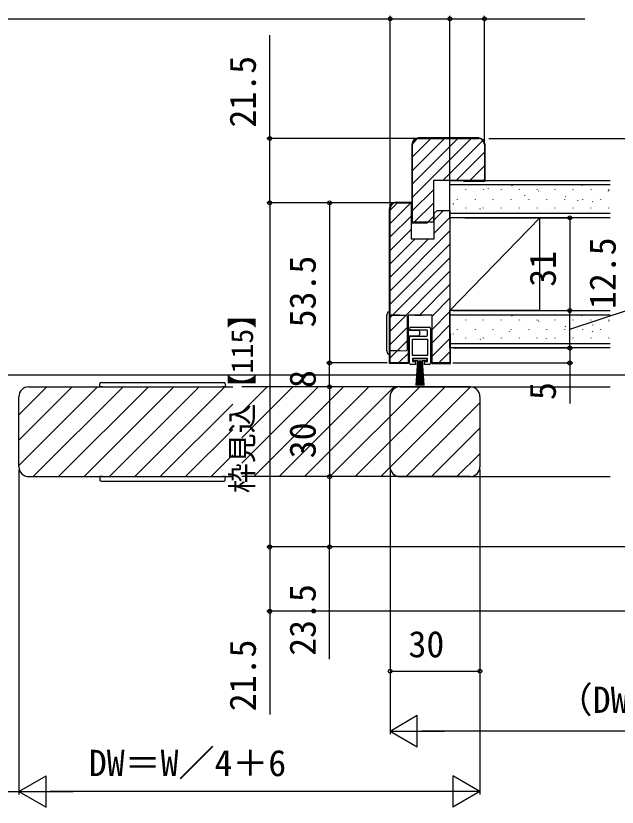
# Model space of a CAD drawing. Units: millimetres, scale not verified. Extents: x -525 to 525, y -783 to 779.
# Drawn here: x 136.1 to 337, y 193.7 to 458.1 of the extents above; entities that cross this region are included whole.
import ezdxf
from ezdxf.enums import TextEntityAlignment as Align

# ---------------------------------------------------------------- set-up
doc = ezdxf.new("R2010")
doc.units = ezdxf.units.MM
doc.header["$LTSCALE"] = 4
for name, color, linetype in [('0-5_YKK_12', 2, 'Continuous'), ('0-6_YKK_13', 4, 'Continuous'), ('0-8_YKK_D', 6, 'Continuous'), ('0-A_YSS_K', 3, 'Continuous'), ('0-B_YSS_KE', 3, 'Continuous')]:
    doc.layers.add(name, color=color, linetype=linetype)
doc.styles.add('ＭＳ ゴシック', font='')
doc.styles.get('ＭＳ ゴシック').set_extended_font_data('MS Gothic')

msp = doc.modelspace()

# ---------------------------------------------------------------- linework, layer by layer
at = {"layer": '0-5_YKK_12'}
for p, q in [((-199.848, 338.118), (473.522, 338.118)), ((137.138, 324.765), (146.491, 334.118)), ((137.138, 316.28), (154.976, 334.118)), ((137.138, 307.795), (163.461, 334.118)), ((140.438, 334.118), (208.638, 334.118)), ((141.947, 304.118), (171.947, 334.118)), ((150.432, 304.118), (180.432, 334.118)), ((158.917, 304.118), (188.917, 334.118)), ((167.403, 304.118), (197.403, 334.118)), ((175.888, 304.118), (205.888, 334.118)), ((287.838, 334.118), (211.638, 334.118)), ((211.638, 325.633), (220.123, 334.118)), ((211.638, 317.148), (228.609, 334.118)), ((211.638, 308.662), (237.094, 334.118)), ((215.579, 304.118), (245.579, 334.118)), ((224.064, 304.118), (254.064, 334.118)), ((232.55, 304.118), (262.55, 334.118)), ((241.035, 304.118), (271.035, 334.118)), ((249.52, 304.118), (279.52, 334.118)), ((258.006, 304.118), (288.002, 334.114)), ((264.438, 334.118), (334.638, 334.118)), ((137.138, 307.418), (137.138, 330.818)), ((261.138, 307.418), (261.138, 330.818)), ((291.138, 330.818), (291.138, 307.418)), ((184.373, 304.118), (208.638, 328.383)), ((266.491, 304.118), (291.138, 328.765)), ((274.976, 304.118), (291.138, 320.28)), ((192.858, 304.118), (208.638, 319.898)), ((201.344, 304.118), (208.638, 311.413)), ((283.461, 304.118), (291.138, 311.795)), ((140.438, 304.118), (208.638, 304.118)), ((287.838, 304.118), (211.638, 304.118)), ((264.438, 304.118), (334.638, 304.118))]:
    msp.add_line(p, q, dxfattribs=at)
for centre, start, end in [((140.438, 330.818), 90, 180), ((264.438, 330.818), 90, 180), ((287.838, 330.818), 0, 90), ((140.438, 307.418), 180, 270), ((264.438, 307.418), 180, 270), ((287.838, 307.418), 270, 0)]:
    msp.add_arc(centre, 3.3, start, end, dxfattribs=at)
at = {"layer": '0-6_YKK_13'}
for p, q in [((260.271, 358.91), (259.938, 357.868)), ((259.938, 357.868), (259.938, 357.612)), ((259.938, 357.612), (259.938, 346.625)), ((260.938, 359.118), (260.557, 359.118)), ((260.938, 345.118), (260.938, 359.118)), ((264.397, 358.066), (260.938, 358.066)), ((266.633, 357.919), (260.938, 358.018)), ((264.662, 357.953), (264.573, 357.997)), ((266.938, 357.614), (266.633, 357.919)), ((269.388, 358.118), (271.638, 358.118)), ((266.938, 355.118), (266.938, 353.111)), ((266.938, 353.111), (270.643, 353.054)), ((268.138, 354.118), (274.138, 354.118)), ((273.338, 353.118), (268.138, 353.118)), ((270.938, 352.754), (270.938, 351.483)), ((273.638, 351.418), (273.638, 352.818)), ((274.638, 353.618), (274.638, 342.118)), ((270.643, 351.183), (266.938, 351.118)), ((267.638, 342.118), (267.638, 350.618)), ((268.138, 351.118), (273.338, 351.118)), ((268.638, 350.118), (273.638, 350.118)), ((268.638, 344.618), (268.638, 350.118)), ((273.638, 350.118), (273.638, 344.618)), ((259.938, 346.625), (259.938, 346.368)), ((266.633, 346.318), (266.938, 346.623)), ((266.938, 346.623), (266.938, 346.866)), ((259.938, 346.368), (260.271, 345.327)), ((260.557, 345.118), (260.938, 345.118)), ((260.938, 346.218), (266.633, 346.318)), ((264.397, 346.171), (260.938, 346.171)), ((264.662, 346.283), (264.573, 346.239)), ((273.638, 344.618), (268.638, 344.618)), ((164.138, 334.118), (164.201, 335.149)), ((165.136, 334.118), (164.138, 334.118)), ((164.7, 335.618), (205.576, 335.618)), ((165.136, 334.118), (205.14, 334.118)), ((164.138, 304.118), (164.201, 303.088)), ((165.136, 304.118), (164.138, 304.118)), ((165.136, 304.118), (205.14, 304.118)), ((185.138, 304.118), (185.138, 304.113)), ((164.7, 302.618), (205.576, 302.618))]:
    msp.add_line(p, q, dxfattribs=at)
for points in [[(264.573, 357.997), (264.506, 358.029), (264.443, 358.054), (264.397, 358.065)], [(266.938, 346.866), (266.938, 357.371), (266.938, 357.614)], [(264.573, 346.239), (264.506, 346.208), (264.443, 346.182), (264.397, 346.172)], [(274.138, 341.618), (272.638, 341.618), (272.638, 342.618), (273.638, 342.618), (273.638, 343.618), (268.638, 343.618), (268.638, 342.618), (269.638, 342.618), (269.638, 341.618), (268.138, 341.618)], [(268.888, 343.618), (273.388, 343.618), (273.388, 342.818), (271.888, 342.818), (272.388, 334.618)], [(269.888, 334.618), (270.388, 342.818), (268.888, 342.818), (268.888, 343.618)], [(270.1, 334.618), (270.528, 342.818), (270.488, 342.818)], [(270.312, 334.618), (270.668, 342.818), (270.628, 342.818)], [(270.523, 334.618), (270.808, 342.818), (270.768, 342.818)], [(270.735, 334.618), (270.948, 342.818), (270.908, 342.818)], [(270.962, 334.618), (271.088, 342.818), (271.048, 342.818)], [(271.228, 342.818), (271.188, 342.818), (271.314, 334.618)], [(271.368, 342.818), (271.328, 342.818), (271.541, 334.618)], [(271.508, 342.818), (271.468, 342.818), (271.753, 334.618)], [(271.648, 342.818), (271.608, 342.818), (271.965, 334.618)], [(271.788, 342.818), (271.748, 342.818), (272.176, 334.618)], [(206.075, 335.149), (206.138, 334.118), (205.14, 334.118)], [(206.075, 303.088), (206.138, 304.118), (205.14, 304.118)]]:
    msp.add_lwpolyline(points, dxfattribs=at)
for centre, radius, start, end in [((260.557, 358.818), 0.3, 90, 162.25533), ((268.138, 353.618), 0.5, 90, 270), ((270.638, 352.754), 0.3, 0, 89), ((273.338, 352.818), 0.3, 0, 90), ((274.138, 353.618), 0.5, 0, 90), ((268.138, 350.618), 0.5, 90, 180), ((270.638, 351.483), 0.3, 271, 0), ((273.338, 351.418), 0.3, 270, 0), ((260.557, 345.418), 0.3, 197.74467, 270), ((268.138, 342.118), 0.5, 180, 270), ((274.138, 342.118), 0.5, 270, 0), ((164.7, 335.118), 0.5, 90, 176.5), ((205.576, 335.118), 0.5, 3.5, 90), ((164.7, 303.118), 0.5, 183.5, 270), ((205.576, 303.118), 0.5, 270, 356.5)]:
    msp.add_arc(centre, radius, start, end, dxfattribs=at)
at = {"layer": '0-8_YKK_D'}
for p, q in [((261.138, 392.118), (261.138, 458.118)), ((261.138, 394.618), (261.138, 458.118)), ((281.138, 394.118), (281.138, 458.118)), ((281.138, 394.118), (281.138, 458.118)), ((292.638, 416.118), (292.638, 458.118)), ((9.138, 457.118), (261.138, 457.118)), ((261.138, 457.118), (281.138, 457.118)), ((269.638, 417.117), (219.938, 417.117)), ((294.138, 417.118), (514.522, 417.118)), ((262.138, 395.618), (219.938, 395.618)), ((262.138, 395.618), (219.938, 395.618)), ((220.938, 395.618), (220.938, 280.618)), ((262.138, 395.618), (239.938, 395.618)), ((240.938, 395.618), (240.938, 342.118)), ((286.138, 390.618), (322.138, 390.618)), ((321.138, 390.618), (321.138, 359.618)), ((283.138, 359.618), (322.138, 359.618)), ((283.138, 359.618), (322.138, 359.618)), ((321.138, 347.118), (321.138, 359.618)), ((282.338, 347.118), (322.138, 347.118)), ((283.138, 347.118), (322.138, 347.118)), ((260.138, 342.118), (239.938, 342.118)), ((260.138, 342.118), (239.938, 342.118)), ((240.938, 334.118), (240.938, 342.118)), ((282.138, 342.118), (322.138, 342.118)), ((269.05, 334.118), (239.938, 334.118)), ((268.326, 334.118), (239.938, 334.118)), ((240.938, 334.118), (240.938, 304.118)), ((137.138, 306.418), (137.138, 197.919)), ((137.138, 306.418), (137.138, 197.919)), ((263.992, 304.118), (239.938, 304.118)), ((263.992, 304.118), (239.938, 304.118)), ((240.938, 304.118), (240.938, 280.618)), ((261.138, 306.418), (261.138, 218.118)), ((261.138, 306.418), (261.138, 238.118)), ((291.138, 306.418), (291.138, 197.919)), ((291.138, 306.418), (291.138, 238.118)), ((411.638, 280.618), (219.938, 280.618)), ((411.638, 280.618), (219.938, 280.618)), ((411.638, 280.618), (239.938, 280.618)), ((240.938, 243.142), (240.938, 280.618)), ((419.138, 259.119), (219.938, 259.119)), ((261.138, 239.118), (291.138, 239.118)), ((261.138, 219.118), (270.231, 224.368)), ((270.231, 213.868), (270.231, 224.368)), ((261.138, 219.118), (270.231, 213.868)), ((261.138, 219.118), (279.325, 219.118)), ((403.638, 219.118), (271.638, 219.118)), ((137.138, 198.919), (146.231, 204.169)), ((146.231, 193.669), (146.231, 204.169)), ((291.138, 198.919), (282.045, 204.169)), ((282.045, 204.169), (282.045, 193.669)), ((133.138, 198.919), (137.138, 198.919)), ((137.138, 198.919), (146.231, 193.669)), ((137.138, 198.919), (155.325, 198.919)), ((280.638, 198.919), (147.638, 198.919)), ((291.138, 198.919), (272.952, 198.919)), ((291.138, 198.919), (282.045, 193.669))]:
    msp.add_line(p, q, dxfattribs=at)
for points in [[(281.138, 457.118), (292.638, 457.118), (326.188, 457.118)], [(220.938, 395.618), (220.938, 417.117), (220.938, 451.622)], [(321.138, 353.368), (341.138, 359.968), (341.138, 390.968)], [(321.138, 347.118), (321.138, 342.118), (321.138, 328.614)], [(220.938, 280.618), (220.938, 259.119), (220.938, 224.615)]]:
    msp.add_lwpolyline(points, dxfattribs=at)
for centre in [(261.138, 457.118), (261.138, 457.118), (281.138, 457.118), (281.138, 457.118), (292.638, 457.118), (220.938, 417.117), (220.938, 395.618), (220.938, 395.618), (240.938, 395.618), (321.138, 390.618), (321.138, 359.618), (321.138, 359.618), (321.138, 347.118), (321.138, 347.118), (240.938, 342.118), (240.938, 342.118), (321.138, 342.118), (240.938, 334.118), (240.938, 334.118), (240.938, 304.118), (240.938, 304.118), (220.938, 280.618), (220.938, 280.618), (240.938, 280.618), (220.938, 259.119), (261.138, 239.118), (291.138, 239.118)]:
    msp.add_circle(centre, 0.637, dxfattribs=at)
at = {"layer": '0-A_YSS_K'}
for p, q in [((268.638, 410.976), (274.78, 417.117)), ((268.638, 406.485), (279.27, 417.117)), ((268.638, 401.995), (283.76, 417.117)), ((268.638, 397.505), (288.25, 417.117)), ((268.676, 415.503), (270.252, 417.08)), ((278.74, 403.117), (292.102, 416.479)), ((283.23, 403.117), (292.638, 412.525)), ((287.721, 403.117), (292.638, 408.035)), ((281.138, 403.118), (334.638, 403.118)), ((292.211, 403.117), (292.638, 403.545)), ((268.638, 393.015), (275.638, 400.015)), ((334.638, 401.618), (281.138, 401.618)), ((286.385, 399.961), (286.385, 400.061)), ((292.365, 399.961), (292.365, 400.061)), ((293.981, 400.466), (293.975, 400.485)), ((298.345, 399.961), (298.345, 400.061)), ((301.859, 401.251), (301.749, 401.418)), ((304.325, 399.961), (304.325, 400.061)), ((310.305, 399.961), (310.305, 400.061)), ((310.865, 399.482), (310.755, 399.649)), ((311.397, 399.421), (311.39, 399.44)), ((316.285, 399.961), (316.285, 400.061)), ((316.655, 400.619), (316.648, 400.638)), ((322.265, 399.961), (322.265, 400.061)), ((325.318, 401.323), (325.208, 401.49)), ((328.245, 399.961), (328.245, 400.061)), ((334.07, 399.575), (334.064, 399.593)), ((334.325, 399.554), (334.214, 399.721)), ((334.225, 399.961), (334.225, 400.061)), ((283.499, 397.976), (283.493, 397.995)), ((283.635, 396.731), (283.635, 396.831)), ((288.724, 399.268), (288.717, 399.287)), ((289.615, 396.731), (289.615, 396.831)), ((295.595, 396.731), (295.595, 396.831)), ((301.575, 396.731), (301.575, 396.831)), ((306.173, 398.129), (306.166, 398.148)), ((307.555, 396.731), (307.555, 396.831)), ((313.535, 396.731), (313.535, 396.831)), ((319.515, 396.731), (319.515, 396.831)), ((319.872, 397.713), (319.761, 397.88)), ((325.495, 396.731), (325.495, 396.831)), ((328.846, 398.283), (328.839, 398.301)), ((331.475, 396.731), (331.475, 396.831)), ((261.138, 393.199), (263.558, 395.618)), ((261.138, 388.709), (268.048, 395.618)), ((269.23, 389.117), (275.638, 395.525)), ((282.368, 395.184), (282.258, 395.35)), ((295.924, 394.98), (295.918, 394.998)), ((301.182, 396.177), (301.175, 396.196)), ((318.598, 395.133), (318.591, 395.152)), ((323.855, 396.331), (323.849, 396.35)), ((328.878, 395.945), (328.768, 396.111)), ((275.838, 389.938), (279.018, 393.118)), ((281.138, 392.118), (334.638, 392.118)), ((286.385, 393.881), (286.385, 393.981)), ((290.7, 393.688), (290.693, 393.706)), ((291.375, 393.415), (291.264, 393.581)), ((292.365, 393.881), (292.365, 393.981)), ((298.345, 393.881), (298.345, 393.981)), ((304.325, 393.881), (304.325, 393.981)), ((310.305, 393.881), (310.305, 393.981)), ((313.373, 393.841), (313.367, 393.86)), ((316.285, 393.881), (316.285, 393.981)), ((322.265, 393.881), (322.265, 393.981)), ((328.245, 393.881), (328.245, 393.981)), ((334.225, 393.881), (334.225, 393.981)), ((261.138, 384.218), (268.138, 391.218)), ((273.721, 389.117), (275.638, 391.035)), ((275.838, 385.448), (281.138, 390.748)), ((281.138, 390.618), (281.138, 359.618)), ((311.138, 390.618), (281.138, 390.618)), ((261.138, 379.728), (268.138, 386.728)), ((261.138, 366.258), (281.138, 386.258)), ((261.138, 375.238), (269.518, 383.618)), ((261.138, 370.748), (274.008, 383.618)), ((261.138, 361.768), (281.138, 381.768)), ((261.138, 357.278), (281.138, 377.278)), ((261.138, 352.788), (281.138, 372.788)), ((270.959, 358.118), (281.138, 368.297)), ((275.138, 357.807), (281.138, 363.807)), ((275.138, 353.317), (281.138, 359.317)), ((311.138, 359.618), (281.138, 359.618)), ((281.138, 347.118), (281.138, 359.618)), ((334.638, 358.118), (281.138, 358.118)), ((282.138, 359.618), (334.638, 359.618)), ((301.859, 357.751), (301.749, 357.918)), ((316.655, 357.119), (316.648, 357.138)), ((325.318, 357.823), (325.208, 357.99)), ((275.138, 348.827), (281.138, 354.827)), ((283.499, 354.476), (283.493, 354.495)), ((286.385, 356.461), (286.385, 356.561)), ((288.724, 355.768), (288.717, 355.787)), ((292.365, 356.461), (292.365, 356.561)), ((293.981, 356.966), (293.975, 356.985)), ((298.345, 356.461), (298.345, 356.561)), ((304.325, 356.461), (304.325, 356.561)), ((306.173, 354.629), (306.166, 354.648)), ((310.305, 356.461), (310.305, 356.561)), ((310.865, 355.982), (310.755, 356.149)), ((311.397, 355.921), (311.39, 355.94)), ((316.285, 356.461), (316.285, 356.561)), ((319.872, 354.213), (319.761, 354.38)), ((322.265, 356.461), (322.265, 356.561)), ((328.245, 356.461), (328.245, 356.561)), ((328.846, 354.783), (328.839, 354.801)), ((334.07, 356.075), (334.064, 356.093)), ((334.325, 356.054), (334.214, 356.221)), ((334.225, 356.461), (334.225, 356.561)), ((261.138, 348.297), (267.138, 354.297)), ((282.368, 351.684), (282.258, 351.85)), ((283.635, 353.231), (283.635, 353.331)), ((289.615, 353.231), (289.615, 353.331)), ((295.595, 353.231), (295.595, 353.331)), ((301.182, 352.677), (301.175, 352.696)), ((301.575, 353.231), (301.575, 353.331)), ((307.555, 353.231), (307.555, 353.331)), ((313.535, 353.231), (313.535, 353.331)), ((319.515, 353.231), (319.515, 353.331)), ((323.855, 352.831), (323.849, 352.85)), ((325.495, 353.231), (325.495, 353.331)), ((328.878, 352.445), (328.768, 352.611)), ((331.475, 353.231), (331.475, 353.331)), ((261.138, 343.807), (267.138, 349.807)), ((275.138, 344.337), (281.138, 350.337)), ((286.385, 350.381), (286.385, 350.481)), ((290.7, 350.188), (290.693, 350.206)), ((291.375, 349.915), (291.264, 350.081)), ((292.365, 350.381), (292.365, 350.481)), ((295.924, 351.48), (295.918, 351.498)), ((298.345, 350.381), (298.345, 350.481)), ((304.325, 350.381), (304.325, 350.481)), ((310.305, 350.381), (310.305, 350.481)), ((313.373, 350.341), (313.367, 350.36)), ((316.285, 350.381), (316.285, 350.481)), ((318.598, 351.633), (318.591, 351.652)), ((322.265, 350.381), (322.265, 350.481)), ((328.245, 350.381), (328.245, 350.481)), ((334.225, 350.381), (334.225, 350.481)), ((281.338, 348.618), (334.638, 348.618)), ((334.638, 347.118), (281.338, 347.118)), ((263.939, 342.118), (267.138, 345.317)), ((277.41, 342.118), (281.138, 345.847))]:
    msp.add_line(p, q, dxfattribs=at)
for points in [[(334.638, 390.618), (281.138, 390.618), (281.138, 403.118)], [(311.138, 359.618), (311.138, 390.618), (281.138, 359.618)]]:
    msp.add_lwpolyline(points, dxfattribs=at)
at = {"layer": '0-B_YSS_KE'}
for p, q in [((290.638, 417.317), (270.638, 417.317)), ((270.638, 417.117), (290.638, 417.117)), ((263.138, 395.818), (268.338, 395.818)), ((261.138, 342.118), (261.138, 393.618))]:
    msp.add_line(p, q, dxfattribs=at)
for points in [[(268.438, 415.117), (268.438, 388.917), (273.638, 388.917), (273.638, 389.117)], [(275.638, 389.117), (268.638, 389.117), (268.638, 415.117)], [(292.638, 415.117), (292.638, 403.117), (275.638, 403.117), (275.638, 389.117)], [(285.638, 403.117), (285.638, 402.917), (292.838, 402.917), (292.838, 415.117)], [(263.138, 395.618), (268.138, 395.618), (268.138, 383.618), (275.838, 383.618), (275.838, 392.118), (276.838, 393.118), (281.138, 393.118), (281.138, 342.118), (275.138, 342.118), (275.138, 358.118), (267.138, 358.118), (267.138, 342.118), (261.138, 342.118)], [(268.338, 395.818), (268.338, 388.818), (268.138, 388.818)], [(267.138, 345.918), (267.338, 345.918), (267.338, 341.918), (260.938, 341.918), (260.938, 393.618)], [(275.138, 345.918), (274.938, 345.918), (274.938, 341.918), (281.338, 341.918), (281.338, 351.918), (281.138, 351.918)]]:
    msp.add_lwpolyline(points, dxfattribs=at)
for centre, radius, start, end in [((270.638, 415.117), 2.2, 90, 180), ((270.638, 415.117), 2, 90, 180), ((290.638, 415.117), 2.2, 0, 90), ((290.638, 415.117), 2, 0, 90), ((263.138, 393.618), 2.2, 89.99998, 180.00002), ((263.138, 393.618), 2, 90.00001, 179.99999)]:
    msp.add_arc(centre, radius, start, end, dxfattribs=at)

# ---------------------------------------------------------------- texts
at = {"layer": '0-8_YKK_D', "style": 'ＭＳ ゴシック'}
for s, height, p in [('21.5', 8.798, (218.938, 420.781)), ('12.5', 8.798, (339.138, 360.127)), ('31', 8.798, (319.138, 367.584)), ('53.5', 8.798, (238.938, 354.005)), ('枠見込【115】', 7.331, (217.574, 298.601)), ('8', 8.798, (238.938, 333.755)), ('5', 8.798, (319.138, 329.727)), ('30', 8.798, (238.938, 310.255)), ('23.5', 8.798, (238.938, 244.256)), ('21.5', 8.798, (218.938, 225.729))]:
    msp.add_text(s, height=height, rotation=90, dxfattribs=at).set_placement(p, align=Align.BOTTOM_LEFT)
for s, p in [('30', (267.274, 241.118)), ('（DW）', (316.809, 222.55)), ('DW＝W／4＋6', (160.513, 201.397))]:
    msp.add_text(s, height=8.798, dxfattribs=at).set_placement(p, align=Align.BOTTOM_LEFT)

doc.saveas('drawing.dxf')
